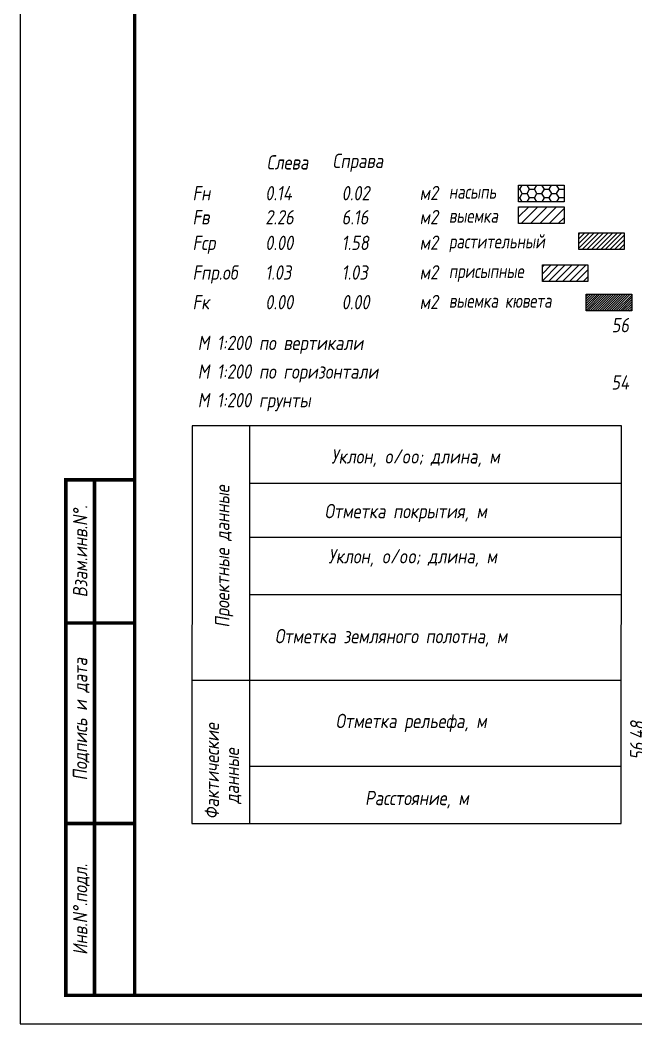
# Model space of a CAD drawing. Extents: x -717 to 1451, y -133302 to 233.
# Drawn here: x -30.1 to 77.5, y -76507.4 to -76332.2 of the extents above; entities that cross this region are included whole.
import ezdxf
from ezdxf.enums import TextEntityAlignment as Align

# ---------------------------------------------------------------- set-up
doc = ezdxf.new("R2010")
doc.units = 0
for name, color, linetype in [('Зарамочное оформление', 7, 'Continuous'), ('Код_510', 7, 'Continuous'), ('Линейка абсолютных высот', 7, 'Continuous'), ('Объем выемки', 7, 'Continuous'), ('Объем кюветов', 7, 'Continuous'), ('Объем насыпи', 7, 'Continuous'), ('Объем присыпных обочин', 7, 'Continuous'), ('Объем срезки растительного слоя', 7, 'Continuous'), ('Объём_2650', 7, 'Continuous'), ('Таблица', 7, 'Continuous')]:
    doc.layers.add(name, color=color, linetype=linetype)
for name, color, linetype, true_color in [('Объём_2563', 7, 'Continuous', 0xff8000), ('Объём_2570', 7, 'Continuous', 0x80ff00), ('Объём_2600', 7, 'Continuous', 0x808000), ('Объём_2620', 2, 'Continuous', 0xffff00)]:
    doc.layers.add(name, color=color, linetype=linetype, true_color=true_color)
doc.styles.add('М', font='romand.shx', dxfattribs={"width": 0.8, "oblique": 10, "height": 2.5})

# ---------------------------------------------------------------- blocks, each defined once
blk = doc.blocks.new('условные обозначения')
at = {"layer": 'Объём_2563'}
h = blk.add_hatch(dxfattribs=at)
h.set_pattern_fill('ANSI31', color=256, scale=0.3)
h.set_pattern_definition([(45, (-34.5, -100.5), (-0.673519, 0.673519), [])])
h.paths.add_polyline_path([(18.26, 7.53), (27.08, 7.53), (27.08, 4.62), (18.26, 4.62)])
at = {"layer": 'Объём_2570'}
h = blk.add_hatch(dxfattribs=at)
h.set_pattern_fill('ANSI31', color=3, scale=0.2)
h.set_pattern_definition([(45, (-32.9034, -100.5), (-0.4490128, 0.4490128), [])])
h.paths.add_polyline_path([(25.29, 13.16), (34.12, 13.16), (34.12, 10.25), (25.29, 10.25)])
at = {"layer": 'Объём_2600'}
h = blk.add_hatch(dxfattribs=at)
h.set_pattern_fill('ANSI31', color=6, scale=0.4)
h.set_pattern_definition([(45, (-34.5, -100.5), (-0.898026, 0.898026), [])])
h.paths.add_polyline_path([(13.63, 17.67), (22.46, 17.67), (22.46, 14.76), (13.63, 14.76)])
at = {"layer": 'Объём_2620'}
h = blk.add_hatch(dxfattribs=at)
h.set_pattern_fill('ANSI31', color=2, scale=0.1)
h.set_pattern_definition([(45, (-33.755, -100.5), (-0.2245064, 0.2245064), [])])
h.paths.add_polyline_path([(26.75, 2.41), (35.57, 2.41), (35.57, -0.5), (26.75, -0.5)])
at = {"layer": 'Объём_2650'}
h = blk.add_hatch(dxfattribs=at)
h.set_pattern_fill('HONEY', color=5, scale=0.3)
h.set_pattern_definition([(0, (-34.5, -100.5), (1.42875, 0.824889), [0.9525, -1.905]), (120, (-34.5, -100.5), (-1.42875, 0.824889), [0.9525, -1.905]), (60, (-34.5, -100.5), (3e-09, 1.6497784), [-1.905, 0.9525])])
h.paths.add_polyline_path([(13.63, 21.49), (22.46, 21.49), (22.46, 18.58), (13.63, 18.58)])
at = {"layer": 'Объём_2563'}
blk.add_lwpolyline([(18.26, 7.53), (27.08, 7.53), (27.08, 4.62), (18.26, 4.62)], close=True, dxfattribs=at)
at = {"layer": 'Объём_2620', "color": 2}
blk.add_lwpolyline([(26.75, 2.41), (35.57, 2.41), (35.57, -0.5), (26.75, -0.5)], close=True, dxfattribs=at)
at = {"layer": 'Объём_2650', "color": 5}
blk.add_lwpolyline([(13.63, 21.49), (22.46, 21.49), (22.46, 18.58), (13.63, 18.58)], close=True, dxfattribs=at)
at = {"layer": 'Объём_2650', "color": 6}
blk.add_lwpolyline([(13.63, 17.67), (22.46, 17.67), (22.46, 14.76), (13.63, 14.76)], close=True, dxfattribs=at)
at = {"layer": 'Объём_2650', "color": 3}
blk.add_lwpolyline([(25.29, 13.16), (34.12, 13.16), (34.12, 10.25), (25.29, 10.25)], close=True, dxfattribs=at)
at = {"layer": 'Объем насыпи', "color": 1, "style": 'М', "oblique": 10, "width": 0.8}
for s, p in [('насыпь', (0.09, 19.09)), ('выемка', (0.09, 14.89)), ('растительный', (0.09, 10.42)), ('присыпные', (0.09, 5.24)), ('выемка кювета', (0.09, 0.06))]:
    blk.add_text(s, height=2.5, dxfattribs=at).set_placement(p)

msp = doc.modelspace()

# ---------------------------------------------------------------- linework, layer by layer
at = {"layer": 'Таблица', "linetype": 'Continuous', "flags": 128}
for points in [[(0, -76403), (-0.054, -76472.421)], [(75, -76403), (0, -76403)], [(10, -76403), (10, -76472.421)], [(74.946, -76472.421), (75, -76403)], [(10, -76413), (75, -76413)], [(10, -76422.421), (75, -76422.421)], [(9.946, -76432.421), (74.946, -76432.421)], [(-0.054, -76447.421), (74.946, -76447.421)], [(9.946, -76462.421), (74.946, -76462.421)], [(-0.054, -76472.421), (74.946, -76472.421)]]:
    msp.add_lwpolyline(points, dxfattribs=at)

# ---------------------------------------------------------------- block references
at = {"layer": 'Объём_2570', "xscale": 0.9}
msp.add_blockref('условные обозначения', (44.779, -76382.445), dxfattribs=at)

# ---------------------------------------------------------------- texts
at = {"style": 'М', "oblique": 10, "width": 0.8}
msp.add_text('М 1:200 грунты', height=2.5, dxfattribs=at).set_placement((0.973, -76399.769))
at = {"layer": 'Код_510', "style": 'М', "oblique": 10, "width": 0.8}
msp.add_text('56.48', height=2.5, rotation=90, dxfattribs=at).set_placement((77.767, -76461.323), align=Align.MIDDLE_LEFT)
at = {"layer": 'Линейка абсолютных высот', "style": 'М', "oblique": 10, "width": 0.8}
for s, p in [('56', (76.326, -76385.42)), ('54', (76.326, -76395.42))]:
    msp.add_text(s, height=2.5, dxfattribs=at).set_placement(p, align=Align.MIDDLE_RIGHT)
at = {"layer": 'Объем выемки', "style": 'М', "oblique": 10, "width": 0.8}
for s, p in [('Fв', (0.085, -76367.835)), ('2.26', (12.785, -76367.835)), ('6.16', (26.126, -76367.835)), ('м2', (39.731, -76367.802))]:
    msp.add_text(s, height=2.5, dxfattribs=at).set_placement(p)
at = {"layer": 'Объем кюветов', "style": 'М', "oblique": 10, "width": 0.8}
for s, p in [('Fк', (0.085, -76382.66)), ('0.00', (12.785, -76382.66)), ('0.00', (26.126, -76382.66)), ('м2', (39.731, -76382.627))]:
    msp.add_text(s, height=2.5, dxfattribs=at).set_placement(p)
at = {"layer": 'Объем насыпи', "style": 'М', "oblique": 10, "width": 0.8}
for s, p in [('Слева', (13.029, -76358.249)), ('Справа', (24.522, -76357.982)), ('Fн', (0.085, -76363.63)), ('0.14', (12.785, -76363.63)), ('0.02', (26.126, -76363.63)), ('м2', (39.731, -76363.597))]:
    msp.add_text(s, height=2.5, dxfattribs=at).set_placement(p)
at = {"layer": 'Объем присыпных обочин', "style": 'М', "oblique": 10, "width": 0.8}
for s, p in [('Fпр.об', (0.085, -76377.481)), ('1.03', (12.785, -76377.481)), ('1.03', (26.126, -76377.481)), ('м2', (39.731, -76377.448))]:
    msp.add_text(s, height=2.5, dxfattribs=at).set_placement(p)
at = {"layer": 'Объем срезки растительного слоя', "style": 'М', "oblique": 10, "width": 0.8}
for s, p in [('Fср', (0.085, -76372.303)), ('0.00', (12.785, -76372.303)), ('1.58', (26.126, -76372.303)), ('м2', (39.731, -76372.269))]:
    msp.add_text(s, height=2.5, dxfattribs=at).set_placement(p)
at = {"layer": 'Таблица', "style": 'М', "oblique": 10, "width": 0.8}
for s, p in [('М 1:200 по вертикали', (0.973, -76389.769)), ('М 1:200 по горизонтали', (0.973, -76394.769)), ('Уклон, o/oo; длина, м', (24.315, -76409.584)), ('Отметка покрытия, м', (23.148, -76419.139)), ('Уклон, o/oo; длина, м', (23.824, -76427.017)), ('Отметка земляного полотна, м', (14.462, -76440.965)), ('Отметка рельефа, м', (25.077, -76455.777)), ('Расстояние, м', (30.202, -76469.23))]:
    msp.add_text(s, height=2.5, dxfattribs=at).set_placement(p)
for s, p in [('Проектные данные ', (6.519, -76438.241)), ('Фактические ', (4.698, -76471.695)), ('данные', (8.204, -76468.99))]:
    msp.add_text(s, height=2.5, rotation=90, dxfattribs=at).set_placement(p)

# ---------------------------------------------------------------- wipeouts: each hides what was drawn before it
msp.add_wipeout([(-10.054, -76412.421), (-22.054, -76412.421), (-22.054, -76502.421), (-10.054, -76502.421)]).dxf.layer = 'Зарамочное оформление'

# ---------------------------------------------------------------- next in the draw order: linework, layer by layer
at = {"flags": 128}
msp.add_lwpolyline([(-30.054, -76507.421), (389.946, -76507.421), (389.946, -76210.421), (-30.054, -76210.421)], close=True, dxfattribs=at)
at = {"const_width": 0.6, "flags": 128}
msp.add_lwpolyline([(-10.054, -76502.421), (384.946, -76502.421), (384.946, -76215.421), (-10.054, -76215.421)], close=True, dxfattribs=at)
at = {"layer": 'Зарамочное оформление', "linetype": 'Continuous', "lineweight": -3, "const_width": 0.6, "flags": 128}
for points in [[(-10.054, -76502.421), (-22.054, -76502.421), (-22.054, -76412.421), (-10.054, -76412.421)], [(-17.054, -76502.421), (-17.054, -76412.421)], [(-22.054, -76437.421), (-10.054, -76437.421)], [(-22.054, -76472.421), (-10.054, -76472.421)]]:
    msp.add_lwpolyline(points, dxfattribs=at)

# ---------------------------------------------------------------- next in the draw order: texts
at = {"layer": 'Зарамочное оформление', "lineweight": 15, "style": 'М', "oblique": 10, "width": 0.8}
for s, p in [('Взам.инв.N%%d.', (-19.554, -76424.921)), ('Подпись и дата', (-19.572, -76454.227)), ('Инв.N%%d.подл.', (-19.554, -76487.421))]:
    msp.add_text(s, height=2.5, rotation=90, dxfattribs=at).set_placement(p, align=Align.MIDDLE_CENTER)

doc.saveas('drawing.dxf')
